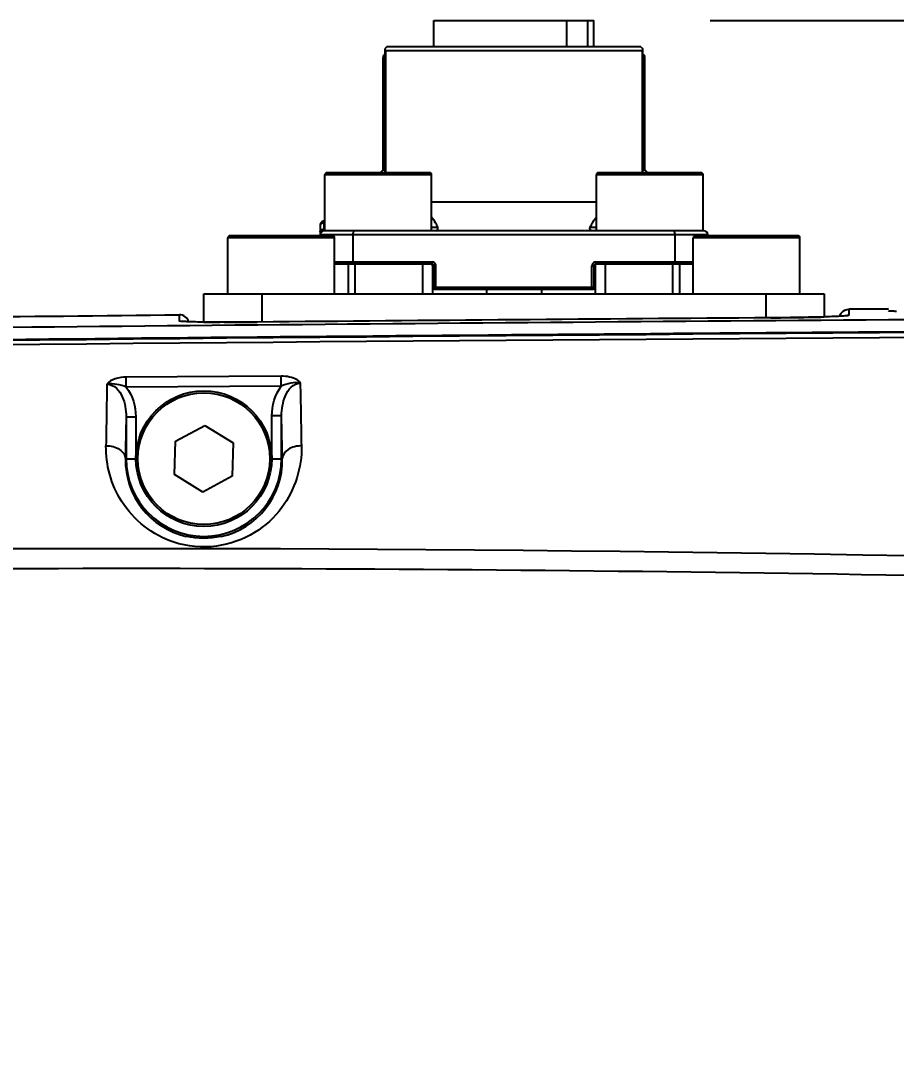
# Model space of a CAD drawing. Header units: millimetres. Extents: x 5828 to 6704, y 123 to 421.
# Drawn here: x 6415.951 to 6418.961, y 271.719 to 275.264 of the extents above; entities that cross this region are included whole.
import ezdxf

# ---------------------------------------------------------------- set-up
doc = ezdxf.new("R2010")
doc.units = ezdxf.units.MM
doc.layers.add('外形图', color=7, linetype='Continuous')
doc.layers.add('尺寸标注', color=7, linetype='Continuous')
doc.styles.add('微软雅黑', font='msyh.ttc', dxfattribs={"height": 1.5})
doc.dimstyles.new('尺寸标注_1_15比例', dxfattribs={"dimtxt": 1.5, "dimasz": 1.25, "dimexe": 0.5, "dimexo": 0.4, "dimgap": 0.5, "dimtad": 1, "dimdec": 1, "dimlfac": 15, "dimdsep": 46, "dimtxsty": '微软雅黑', "dimcen": 0.09, "dimadec": 0, "dimazin": 0, "dimtp": 0.01, "dimtm": 0.01, "dimtfac": 1, "dimtdec": 1, "dimtofl": 0, "dimtmove": 0, "dimatfit": 3, "dimfxl": 1, "dimtolj": 1, "dimarcsym": 0})

# ---------------------------------------------------------------- blocks, each defined once
blk = doc.blocks.new('*D938')
at = {"layer": 'Defpoints', "color": 0}
for p in [(6417.9215, 275.264), (6453.2314, 275.264), (6436.9138, 230.424)]:
    blk.add_point(p, dxfattribs=at)
at = {"layer": '尺寸标注', "color": 0, "lineweight": -2}
for p, q in [((6418.3215, 275.264), (6453.7314, 275.264)), ((6453.2314, 231.674), (6453.2314, 274.014)), ((6437.3138, 230.424), (6453.7314, 230.424))]:
    blk.add_line(p, q, dxfattribs=at)
at = {"layer": '尺寸标注', "color": 0}
for points in [[(6453.4398, 274.014), (6453.0231, 274.014), (6453.2314, 275.264)], [(6453.0231, 231.674), (6453.4398, 231.674), (6453.2314, 230.424)]]:
    blk.add_solid(points, dxfattribs=at)
at = {"layer": '尺寸标注', "color": 0, "insert": (6451.9563, 252.844), "char_height": 1.5, "attachment_point": 5, "rotation": 90, "style": '微软雅黑'}
blk.add_mtext('\\A1;672.6', dxfattribs=at)

msp = doc.modelspace()

# ---------------------------------------------------------------- linework, layer by layer
at = {"layer": '外形图'}
for p, q in [((6417.3715, 275.174), (6417.3715, 275.264)), ((6417.3715, 275.264), (6417.9215, 275.264)), ((6417.8282, 275.174), (6417.8282, 275.264)), ((6417.899, 275.264), (6417.899, 275.174)), ((6417.9215, 275.174), (6417.9215, 275.264)), ((6417.2099, 275.174), (6417.2032, 275.1673)), ((6417.2032, 275.1673), (6417.2032, 274.7406)), ((6417.2044, 275.1606), (6417.2044, 274.7406)), ((6418.0887, 275.1606), (6417.2044, 275.1606)), ((6418.0832, 275.174), (6417.2099, 275.174)), ((6418.0832, 275.174), (6418.0899, 275.1673)), ((6418.0887, 274.7406), (6418.0887, 275.1606)), ((6418.0899, 274.7406), (6418.0899, 275.1673)), ((6417.1965, 274.7506), (6417.1965, 275.1373)), ((6417.2032, 275.1373), (6417.1965, 275.1373)), ((6418.0965, 275.1373), (6418.0899, 275.1373)), ((6418.0965, 274.7506), (6418.0965, 275.1373)), ((6416.9965, 274.5406), (6416.9965, 274.734)), ((6417.3632, 274.734), (6416.9965, 274.734)), ((6417.3565, 274.7406), (6417.0032, 274.7406)), ((6417.1965, 274.7506), (6417.1865, 274.7406)), ((6417.1965, 274.7506), (6417.2032, 274.7506)), ((6417.3632, 274.5406), (6417.3632, 274.734)), ((6417.9299, 274.5406), (6417.9299, 274.734)), ((6418.2965, 274.734), (6417.9299, 274.734)), ((6418.2899, 274.7406), (6417.9365, 274.7406)), ((6418.0899, 274.7506), (6418.0965, 274.7506)), ((6418.0965, 274.7506), (6418.1065, 274.7406)), ((6418.2965, 274.5406), (6418.2965, 274.734)), ((6417.3632, 274.6406), (6417.9299, 274.6406)), ((6416.9799, 274.5606), (6416.9799, 274.524)), ((6416.9932, 274.574), (6416.9932, 274.5406)), ((6416.9965, 274.574), (6416.9932, 274.574)), ((6416.9932, 274.5681), (6416.9965, 274.5681)), ((6416.9932, 274.5465), (6416.9965, 274.5465)), ((6417.3632, 274.554), (6417.3841, 274.554)), ((6417.9089, 274.554), (6417.9299, 274.554)), ((6416.6632, 274.324), (6416.6632, 274.5173)), ((6417.0299, 274.5173), (6416.6632, 274.5173)), ((6417.0232, 274.524), (6416.6699, 274.524)), ((6418.3132, 274.5273), (6416.9799, 274.5273)), ((6418.2999, 274.5406), (6416.9932, 274.5406)), ((6417.0299, 274.324), (6417.0299, 274.5173)), ((6417.0928, 274.5273), (6417.0928, 274.434)), ((6418.2003, 274.434), (6418.2003, 274.5273)), ((6418.2632, 274.324), (6418.2632, 274.5173)), ((6418.6299, 274.5173), (6418.2632, 274.5173)), ((6418.6232, 274.524), (6418.2699, 274.524)), ((6418.3132, 274.5273), (6418.3132, 274.524)), ((6418.6299, 274.324), (6418.6299, 274.5173)), ((6417.0299, 274.434), (6417.3644, 274.434)), ((6417.0299, 274.4273), (6417.3644, 274.4273)), ((6417.0777, 274.324), (6417.0777, 274.4273)), ((6417.0997, 274.4273), (6417.0997, 274.324)), ((6417.3335, 274.324), (6417.3335, 274.4273)), ((6417.3644, 274.434), (6417.3644, 274.4273)), ((6417.3666, 274.4231), (6417.3666, 274.324)), ((6417.367, 274.4206), (6417.367, 274.3473)), ((6417.3782, 274.4206), (6417.367, 274.4206)), ((6417.3718, 274.3473), (6417.3718, 274.4206)), ((6417.3782, 274.3406), (6417.3782, 274.4206)), ((6417.9148, 274.3406), (6417.9148, 274.4206)), ((6417.9148, 274.4206), (6417.9213, 274.4206)), ((6417.9213, 274.4206), (6417.9213, 274.3473)), ((6417.9213, 274.4206), (6417.926, 274.4206)), ((6417.926, 274.4206), (6417.926, 274.3473)), ((6417.9265, 274.324), (6417.9265, 274.423)), ((6417.9286, 274.434), (6417.9286, 274.4273)), ((6417.9286, 274.434), (6418.2632, 274.434)), ((6417.9286, 274.4273), (6418.2632, 274.4273)), ((6417.9596, 274.4273), (6417.9596, 274.324)), ((6418.1933, 274.324), (6418.1933, 274.4273)), ((6418.2154, 274.4273), (6418.2154, 274.324)), ((6417.367, 274.3473), (6417.926, 274.3473)), ((6417.3737, 274.3406), (6417.9193, 274.3406)), ((6417.5521, 274.3406), (6417.5521, 274.324)), ((6417.741, 274.3406), (6417.741, 274.324)), ((6416.5799, 274.2271), (6416.5799, 274.324)), ((6416.5799, 274.324), (6418.7132, 274.324)), ((6416.7799, 274.324), (6416.7799, 274.2273)), ((6418.5132, 274.2417), (6418.5132, 274.324)), ((6418.7132, 274.324), (6418.7132, 274.2449)), ((6418.7976, 274.2712), (6418.7973, 274.25)), ((6418.9337, 274.2722), (6418.7976, 274.2712)), ((6418.9337, 274.2721), (6418.7976, 274.2712)), ((6416.4965, 274.2459), (6416.4964, 274.252)), ((6416.4967, 274.2308), (6416.4965, 274.2459)), ((6416.5105, 274.2291), (6416.5088, 274.2292)), ((6416.6498, 274.2266), (6416.6349, 274.2267)), ((6416.7635, 274.2271), (6416.7635, 274.2271)), ((6418.5302, 274.2419), (6418.5302, 274.2419)), ((6418.7102, 274.2449), (6418.6859, 274.2442)), ((6416.4883, 274.0388), (6416.3136, 274.0376)), ((6416.3139, 274.0031), (6416.3136, 274.0376)), ((6416.6659, 274.0399), (6416.4883, 274.0388)), ((6416.8466, 274.0409), (6416.6659, 274.0399)), ((6416.8468, 274.0066), (6416.8466, 274.0409)), ((6416.4912, 274.0044), (6416.3139, 274.0031)), ((6416.6688, 274.0055), (6416.4912, 274.0044)), ((6416.8468, 274.0066), (6416.6688, 274.0055)), ((6416.8144, 273.7573), (6416.8144, 273.9042)), ((6416.8477, 273.9042), (6416.8144, 273.9042)), ((6416.8477, 273.7573), (6416.8477, 273.9042)), ((6416.3132, 273.9011), (6416.3132, 273.7573)), ((6416.3132, 273.9011), (6416.3465, 273.9011)), ((6416.3465, 273.9011), (6416.3465, 273.7573)), ((6416.4829, 273.8176), (6416.5839, 273.8719)), ((6416.5839, 273.8719), (6416.6814, 273.8117)), ((6416.4795, 273.703), (6416.4829, 273.8176)), ((6416.6814, 273.8117), (6416.678, 273.697)), ((6416.3108, 273.7573), (6416.3465, 273.7573)), ((6416.8144, 273.7573), (6416.8501, 273.7573)), ((6416.577, 273.6427), (6416.4795, 273.703)), ((6416.678, 273.697), (6416.577, 273.6427))]:
    msp.add_line(p, q, dxfattribs=at)
for points in [[(6416.6405, 274.2267), (6416.6125, 274.2268), (6416.5875, 274.227), (6416.5655, 274.2273), (6416.5468, 274.2277), (6416.5313, 274.2281), (6416.5192, 274.2286), (6416.5105, 274.2291)], [(6416.7039, 274.2267), (6416.671, 274.2266), (6416.6405, 274.2267)], [(6416.7635, 274.2271), (6416.7386, 274.2269), (6416.7039, 274.2267)], [(6418.6859, 274.2442), (6418.6587, 274.2436), (6418.629, 274.2431), (6418.5969, 274.2426), (6418.5629, 274.2422), (6418.5302, 274.2419)], [(6418.7892, 274.2487), (6418.7887, 274.2486), (6418.7841, 274.2481), (6418.7758, 274.2475), (6418.7642, 274.2469), (6418.7494, 274.2462), (6418.7314, 274.2455), (6418.7102, 274.2449)]]:
    msp.add_lwpolyline(points, dxfattribs=at)
for radius in [0.2333, 0.2267]:
    msp.add_circle((6416.5804, 273.7573), radius, dxfattribs=at)
for centre, radius, start, end in [((6417.2099, 275.1373), 0.0133, 120.134, 180), ((6418.0832, 275.1373), 0.0133, 0, 59.866), ((6417.0032, 274.734), 0.00667, 90, 180), ((6417.3565, 274.734), 0.00667, 0, 90), ((6417.9365, 274.734), 0.00667, 90, 180), ((6418.2899, 274.734), 0.00667, 0, 90), ((6416.9932, 274.5606), 0.0133, 90, 180.0001), ((6416.6699, 274.5173), 0.00667, 90, 180), ((6416.9932, 274.5273), 0.0133, 90, 179.9999), ((6417.0232, 274.5173), 0.00667, 0, 90), ((6418.2699, 274.5173), 0.00667, 90, 180), ((6418.2999, 274.5273), 0.0133, 0, 90), ((6418.6232, 274.5173), 0.00667, 0, 90), ((6417.3604, 274.4206), 0.00667, 0, 29.9327), ((6417.9327, 274.4206), 0.00667, 150.0673, 180), ((6417.3737, 274.3473), 0.00667, 180, 270), ((6417.9193, 274.3473), 0.00667, 270, 0), ((6424.7045, -571.2632), 845.5172, 90.3279562, 90.6641082), ((6416.4967, 274.2193), 0.0327, 15.8896, 90.564), ((6416.6565, 280.5109), 6.2842, 269.30976, 269.80329), ((6416.6654, 283.5758), 9.3492, 269.90474, 270.19419), ((6416.6605, 285.1229), 10.8963, 270.19204, 270.54124), ((6424.6907, -568.1559), 842.4203, 90.4189981, 90.5391638), ((6418.4642, 283.979), 9.7373, 270.38852, 271.145), ((6418.5114, 281.5141), 7.272, 271.16123, 271.27469), ((6418.5385, 280.3155), 6.0731, 271.27003, 271.5256), ((6418.5709, 279.0901), 4.8473, 271.529, 271.6825), ((6418.7975, 274.2172), 0.0329, 90.4463, 107.4509), ((6425.0406, -610.4454), 884.6564, 90.3351838, 90.9999326), ((6423.646, -512.7398), 786.9268, 90.2752708, 91.0225507), ((6497.669, 272.6117), 81.4337, 179.013784, 179.162606), ((6355.2299, 272.8221), 61.6946, 0.9096, 1.110213), ((6345.5833, 272.6582), 71.2752, 0.883555, 1.001627), ((6486.3734, 272.6617), 70.0712, 178.986523, 179.104099), ((6416.5797, 273.7521), 0.2689, 178.8866, 257.0882), ((6416.5804, 273.7573), 0.2672, 180, 0), ((6416.5812, 273.7521), 0.269, 282.6113, 1.1017), ((6416.3318, 129.1035), 144.3441, 88.339768, 92.578488)]:
    msp.add_arc(centre, radius, start, end, dxfattribs=at)
for points, knots in [([(6417.2032, 275.1616), (6417.2032, 275.1615), (6417.2033, 275.1613), (6417.2036, 275.161), (6417.2039, 275.1607), (6417.2042, 275.1607), (6417.2044, 275.1606)], [0, 0, 0, 0, 0.237305, 0.467339, 0.708191, 1, 1, 1, 1]), ([(6418.0899, 275.1616), (6418.0899, 275.1615), (6418.0898, 275.1612), (6418.0895, 275.1607), (6418.089, 275.1606), (6418.0887, 275.1606)], [0, 0, 0, 0, 0.253671, 0.473464, 1, 1, 1, 1]), ([(6417.3632, 274.5892), (6417.3676, 274.583), (6417.3735, 274.5738), (6417.3802, 274.5619), (6417.383, 274.5565), (6417.3841, 274.554)], [0, 0, 0, 0, 0.555139, 0.794457, 1, 1, 1, 1]), ([(6417.9089, 274.554), (6417.9101, 274.5565), (6417.9129, 274.5619), (6417.9196, 274.5738), (6417.9255, 274.583), (6417.9298, 274.5892)], [0, 0, 0, 0, 0.205543, 0.44486, 1, 1, 1, 1]), ([(6416.9932, 274.5681), (6416.9915, 274.5681), (6416.9881, 274.5677), (6416.9838, 274.5657), (6416.9807, 274.5626), (6416.9799, 274.5599), (6416.9799, 274.5587)], [0, 0, 0, 0, 0.28797, 0.555344, 0.790533, 1, 1, 1, 1]), ([(6416.9799, 274.5371), (6416.9799, 274.5383), (6416.9807, 274.541), (6416.9838, 274.5441), (6416.9881, 274.5461), (6416.9915, 274.5465), (6416.9932, 274.5465)], [0, 0, 0, 0, 0.209467, 0.444656, 0.71203, 1, 1, 1, 1]), ([(6417.3793, 274.5414), (6417.3805, 274.5418), (6417.3827, 274.543), (6417.3849, 274.5461), (6417.3855, 274.55), (6417.3847, 274.5527), (6417.3841, 274.554)], [0, 0, 0, 0, 0.246002, 0.477681, 0.720637, 1, 1, 1, 1]), ([(6417.9138, 274.5414), (6417.9126, 274.5418), (6417.9104, 274.543), (6417.9081, 274.5461), (6417.9076, 274.55), (6417.9083, 274.5527), (6417.9089, 274.554)], [0, 0, 0, 0, 0.245662, 0.477466, 0.72052, 1, 1, 1, 1]), ([(6417.9182, 274.5406), (6417.9178, 274.5407), (6417.9163, 274.5407), (6417.9148, 274.541), (6417.9138, 274.5414)], [0, 0, 0, 0, 0.262398, 1, 1, 1, 1]), ([(6417.0976, 274.5406), (6417.0973, 274.5406), (6417.0966, 274.5404), (6417.0957, 274.5396), (6417.0949, 274.5384), (6417.0941, 274.5368), (6417.0936, 274.5348), (6417.0929, 274.5316), (6417.0928, 274.5291), (6417.0928, 274.5273)], [0, 0, 0, 0, 0.063202, 0.139214, 0.235168, 0.353283, 0.492742, 0.650539, 1, 1, 1, 1]), ([(6418.2003, 274.5273), (6418.2003, 274.5291), (6418.2001, 274.5316), (6418.1995, 274.5348), (6418.1989, 274.5368), (6418.1982, 274.5384), (6418.1974, 274.5396), (6418.1965, 274.5404), (6418.1958, 274.5406), (6418.1955, 274.5406)], [0, 0, 0, 0, 0.349461, 0.507258, 0.646717, 0.764833, 0.860786, 0.936798, 1, 1, 1, 1]), ([(6417.0952, 274.4273), (6417.0948, 274.4273), (6417.0943, 274.4277), (6417.0938, 274.4284), (6417.0933, 274.4296), (6417.0929, 274.4315), (6417.0928, 274.4331), (6417.0928, 274.434)], [0, 0, 0, 0, 0.136331, 0.232607, 0.351165, 0.649186, 1, 1, 1, 1]), ([(6417.3609, 274.4273), (6417.3612, 274.4273), (6417.3621, 274.4272), (6417.3631, 274.4269), (6417.3637, 274.4266)], [0, 0, 0, 0, 0.268411, 1, 1, 1, 1]), ([(6417.3637, 274.4266), (6417.3639, 274.4264), (6417.3649, 274.4257), (6417.3657, 274.4247), (6417.3662, 274.424)], [0, 0, 0, 0, 0.270394, 1, 1, 1, 1]), ([(6417.3782, 274.4206), (6417.3782, 274.4224), (6417.3775, 274.426), (6417.3743, 274.4304), (6417.3698, 274.4333), (6417.3662, 274.434), (6417.3644, 274.434)], [0, 0, 0, 0, 0.249822, 0.499795, 0.749889, 1, 1, 1, 1]), ([(6417.3644, 274.4273), (6417.3654, 274.4273), (6417.3672, 274.427), (6417.3696, 274.4256), (6417.3713, 274.4234), (6417.3718, 274.4216), (6417.3718, 274.4206)], [0, 0, 0, 0, 0.248053, 0.496737, 0.747344, 1, 1, 1, 1]), ([(6417.9286, 274.434), (6417.9269, 274.434), (6417.9233, 274.4333), (6417.9187, 274.4304), (6417.9156, 274.426), (6417.9148, 274.4224), (6417.9148, 274.4206)], [0, 0, 0, 0, 0.2501, 0.500194, 0.750173, 1, 1, 1, 1]), ([(6417.9213, 274.4206), (6417.9213, 274.4216), (6417.9217, 274.4234), (6417.9235, 274.4256), (6417.9259, 274.427), (6417.9277, 274.4273), (6417.9286, 274.4273)], [0, 0, 0, 0, 0.252657, 0.503266, 0.751945, 1, 1, 1, 1]), ([(6417.9294, 274.4266), (6417.9291, 274.4264), (6417.9281, 274.4257), (6417.9273, 274.4247), (6417.9269, 274.424)], [0, 0, 0, 0, 0.2704, 1, 1, 1, 1]), ([(6417.9321, 274.4273), (6417.9319, 274.4273), (6417.9309, 274.4272), (6417.93, 274.4269), (6417.9294, 274.4266)], [0, 0, 0, 0, 0.268418, 1, 1, 1, 1]), ([(6418.2003, 274.434), (6418.2003, 274.4331), (6418.2002, 274.4315), (6418.1998, 274.4296), (6418.1993, 274.4284), (6418.1988, 274.4277), (6418.1982, 274.4273), (6418.1979, 274.4273)], [0, 0, 0, 0, 0.350819, 0.648841, 0.767399, 0.863675, 1, 1, 1, 1]), ([(6417.3782, 274.3406), (6417.3774, 274.3406), (6417.3759, 274.3409), (6417.3739, 274.3422), (6417.3724, 274.3442), (6417.3719, 274.3457), (6417.3718, 274.3465)], [0, 0, 0, 0, 0.24614, 0.494411, 0.745884, 1, 1, 1, 1]), ([(6417.9213, 274.3473), (6417.9213, 274.3467), (6417.9212, 274.3458), (6417.9208, 274.3446), (6417.9202, 274.3435), (6417.9192, 274.3423), (6417.9182, 274.3416), (6417.9177, 274.3413)], [0, 0, 0, 0, 0.250836, 0.375707, 0.502677, 0.752764, 1, 1, 1, 1]), ([(6418.9343, 274.2657), (6418.9342, 274.2658), (6418.934, 274.2658), (6418.9338, 274.266), (6418.9338, 274.2661)], [0, 0, 0, 0, 0.670283, 1, 1, 1, 1]), ([(6418.9428, 274.2647), (6418.9418, 274.2648), (6418.939, 274.265), (6418.9361, 274.2652), (6418.9343, 274.2657)], [0, 0, 0, 0, 0.359885, 1, 1, 1, 1]), ([(6418.9613, 274.2638), (6418.9594, 274.2639), (6418.9533, 274.2641), (6418.9471, 274.2644), (6418.9428, 274.2647)], [0, 0, 0, 0, 0.298781, 1, 1, 1, 1]), ([(6416.4973, 274.2304), (6416.4971, 274.2305), (6416.4969, 274.2305), (6416.4967, 274.2307), (6416.4967, 274.2308)], [0, 0, 0, 0, 0.654061, 1, 1, 1, 1]), ([(6416.5808, 274.2271), (6416.5612, 274.2273), (6416.5359, 274.2274), (6416.5082, 274.2293), (6416.4998, 274.2296), (6416.4973, 274.2304)], [0, 0, 0, 0, 0.701833, 0.905237, 1, 1, 1, 1]), ([(6418.7973, 274.25), (6418.7973, 274.2495), (6418.7945, 274.2493), (6418.7911, 274.2485), (6418.7838, 274.248), (6418.7698, 274.247), (6418.7457, 274.246), (6418.7251, 274.2453), (6418.7132, 274.2449)], [0, 0, 0, 0, 0.018259, 0.068084, 0.149821, 0.262887, 0.577848, 1, 1, 1, 1]), ([(6419.8652, 274.1985), (6418.1685, 274.1888), (6415.6236, 274.1666), (6412.6546, 274.1271), (6410.9581, 274.1019), (6410.1098, 274.0863), (6409.6856, 274.0801)], [0, 0, 0, 0, 0.49999, 0.749987, 0.874985, 1, 1, 1, 1]), ([(6416.3136, 274.0376), (6416.3008, 274.0375), (6416.2771, 274.0343), (6416.2537, 274.0225), (6416.2474, 274.0133)], [0, 0, 0, 0, 0.534849, 1, 1, 1, 1]), ([(6416.2474, 274.0134), (6416.2592, 274.0135), (6416.2829, 274.0016), (6416.3073, 273.9605), (6416.3133, 273.9245), (6416.3132, 273.9011)], [0, 0, 0, 0, 0.252171, 0.503232, 1, 1, 1, 1]), ([(6416.3139, 274.0031), (6416.3035, 274.0076), (6416.2819, 274.0136), (6416.2588, 274.0159), (6416.2479, 274.0134)], [0, 0, 0, 0, 0.503835, 1, 1, 1, 1]), ([(6416.9129, 274.0175), (6416.9098, 274.0218), (6416.8905, 274.0371), (6416.8652, 274.041), (6416.8466, 274.0409)], [0, 0, 0, 0, 0.222401, 1, 1, 1, 1]), ([(6416.8477, 273.9042), (6416.8476, 273.9276), (6416.8535, 273.9637), (6416.8775, 274.0051), (6416.901, 274.0174), (6416.9129, 274.0175)], [0, 0, 0, 0, 0.496888, 0.747865, 1, 1, 1, 1]), ([(6416.477, 273.4702), (6416.4046, 273.4939), (6416.2822, 273.5903), (6416.243, 273.7359), (6416.244, 273.8018)], [0, 0, 0, 0, 0.536251, 1, 1, 1, 1]), ([(6416.244, 273.8018), (6416.2603, 273.8017), (6416.2897, 273.7961), (6416.3106, 273.7697), (6416.3108, 273.7573)], [0, 0, 0, 0, 0.567979, 1, 1, 1, 1]), ([(6416.9167, 273.8015), (6416.9179, 273.7273), (6416.8791, 273.6057), (6416.7565, 273.494), (6416.6702, 273.4627), (6416.6244, 273.4565)], [0, 0, 0, 0, 0.455823, 0.716823, 1, 1, 1, 1]), ([(6416.9167, 273.8015), (6416.9005, 273.8014), (6416.8712, 273.7958), (6416.8503, 273.7696), (6416.8501, 273.7573)], [0, 0, 0, 0, 0.568984, 1, 1, 1, 1]), ([(6420.5136, 273.3194), (6419.6218, 273.346), (6417.8374, 273.3794), (6414.2682, 273.3837), (6411.5915, 273.317), (6409.8087, 273.2396)], [0, 0, 0, 0, 0.250003, 0.50001, 1, 1, 1, 1])]:
    msp.add_open_spline(points, degree=3, knots=knots, dxfattribs=at)
for points in [[(6417.3718, 274.3465), (6417.3718, 274.3468), (6417.3718, 274.347), (6417.3718, 274.3473)], [(6417.9177, 274.3413), (6417.9168, 274.3409), (6417.9158, 274.3406), (6417.9148, 274.3406)], [(6418.7663, 274.247), (6418.7676, 274.252), (6418.7703, 274.2568), (6418.7737, 274.2606)], [(6418.7737, 274.2606), (6418.7796, 274.267), (6418.7889, 274.2712), (6418.7976, 274.2712)], [(6414.9046, 274.2351), (6415.4352, 274.2412), (6415.9658, 274.2468), (6416.4964, 274.252)], [(6416.9127, 274.0175), (6416.8908, 274.0218), (6416.8671, 274.0157), (6416.8468, 274.0066)], [(6416.3139, 274.0031), (6416.3363, 273.9754), (6416.3465, 273.9368), (6416.3465, 273.9011)], [(6416.8144, 273.9042), (6416.8144, 273.94), (6416.8244, 273.9786), (6416.8468, 274.0066)], [(6416.6399, 273.4897), (6416.6008, 273.4809), (6416.5587, 273.4811), (6416.5196, 273.49)], [(6416.6244, 273.4565), (6416.5755, 273.45), (6416.5239, 273.4549), (6416.477, 273.4702)]]:
    msp.add_open_spline(points, degree=3, dxfattribs=at)

# ---------------------------------------------------------------- dimensions: what is measured, and where the dimension line sits
at = {"layer": '尺寸标注'}
dim = msp.add_linear_dim(base=(6453.2314, 275.264), p1=(6436.9138, 230.424), p2=(6417.9215, 275.264), angle=90, dimstyle='尺寸标注_1_15比例', dxfattribs=at)
dim.commit()
dim.dimension.update_dxf_attribs({"geometry": '*D938', "text_midpoint": (6451.9563, 252.844)})

doc.saveas('drawing.dxf')
